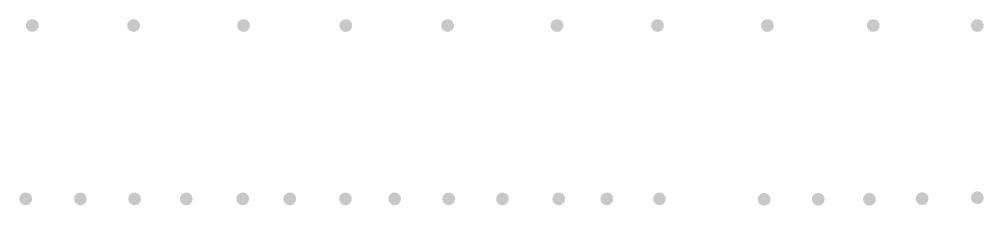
# Model space of a CAD drawing. Header units: inches. Extents: x 325 to 11487, y 381 to 10656.
# Drawn here: x 364.29 to 373.88, y 419.75 to 421.61 of the extents above; entities that cross this region are included whole.
import ezdxf

# ---------------------------------------------------------------- set-up
doc = ezdxf.new("R2010")
doc.units = ezdxf.units.IN
doc.header["$MEASUREMENT"] = 0
doc.layers.add('HATCH', color=7, linetype='Continuous')

msp = doc.modelspace()

# ---------------------------------------------------------------- hatches: boundary and pattern name
at = {"layer": 'HATCH'}
h = msp.add_hatch(dxfattribs=at)
h.set_pattern_fill('AR-CONC', color=256, scale=1e-05)
h.set_pattern_definition([(50, (30.31411916, 0), (7.172601826e-05, -6.275213498e-06), [7.5e-06, -8.25e-05]), (355, (30.31411916, 0), (-1.3875133361e-05, 7.521921337e-05), [6e-06, -6.6e-05]), (100.45144446, (30.31412514, -5.2e-07), (5.7850884673e-05, 6.8943999097e-05), [6.3740192e-06, -7.01142112e-05]), (46.1842, (30.31411916, 2e-05), (0.000106724133067, -1.655192808e-05), [1.125e-05, -0.00012375]), (96.63563549, (30.31412805, 1.862e-05), (9.3466194567e-05, 9.7411860077e-05), [9.5610342e-06, -0.000105171376]), (351.18416399, (30.31411916, 2e-05), (9.3466194505e-05, 9.7411860027e-05), [9e-06, -9.90000001e-05]), (21, (30.31412916, 1.5e-05), (5.9690705212e-05, -4.02618890665e-05), [7.5e-06, -8.25e-05]), (326, (30.31412916, 1.5e-05), (2.4331533192e-05, 7.2515004505e-05), [6e-06, -6.6e-05]), (71.45144474, (30.314134135, 1.1645e-05), (8.4022237673e-05, 3.2253115281e-05), [6.374019e-06, -7.01142112e-05]), (37.5, (30.31411916, 0), (1.2159855317e-06, 3.32893853831e-05), [0, -6.52e-05, 0, -6.7e-05, 0, -6.625e-05]), (7.5, (30.31411916, 0), (2.63069537442e-05, 3.94411711882e-05), [0, -3.82e-05, 0, -6.37e-05, 0, -2.525e-05]), (327.5, (30.31409686, 0), (5.33822436172e-05, -2.2554871734e-06), [0, -2.5e-05, 0, -7.8e-05, 0, -0.0001035]), (317.5, (30.31408686, 0), (5.83186169342e-05, 1.00104982332e-05), [0, -3.25e-05, 0, -5.18e-05, 0, -7.35e-05])])
h.paths.add_polyline_path([(364.48652, 421.54322, 0.3519417), (364.43667, 421.60528), (364.40928, 421.60528, 0.3519417), (364.35943, 421.54322, 1)])
h = msp.add_hatch(dxfattribs=at)
h.set_pattern_fill('AR-CONC', color=256, scale=1e-05)
h.set_pattern_definition([(50, (31.321016304, 0), (7.172601826e-05, -6.275213498e-06), [7.5e-06, -8.25e-05]), (355, (31.3210163, 0), (-1.3875133361e-05, 7.521921337e-05), [6e-06, -6.6e-05]), (100.45144446, (31.32102228, -5.2e-07), (5.7850884673e-05, 6.8943999097e-05), [6.3740192e-06, -7.01142112e-05]), (46.1842, (31.3210163, 2e-05), (0.000106724133067, -1.655192808e-05), [1.125e-05, -0.00012375]), (96.63563549, (31.3210252, 1.862e-05), (9.3466194567e-05, 9.7411860077e-05), [9.5610342e-06, -0.000105171376]), (351.18416399, (31.3210163, 2e-05), (9.3466194505e-05, 9.7411860027e-05), [9e-06, -9.90000001e-05]), (21, (31.321026304, 1.5e-05), (5.9690705212e-05, -4.02618890665e-05), [7.5e-06, -8.25e-05]), (326, (31.3210263, 1.5e-05), (2.4331533192e-05, 7.2515004505e-05), [6e-06, -6.6e-05]), (71.45144474, (31.32103128, 1.1645e-05), (8.4022237673e-05, 3.2253115281e-05), [6.374019e-06, -7.01142112e-05]), (37.5, (31.321016304, 0), (1.2159855317e-06, 3.32893853831e-05), [0, -6.52e-05, 0, -6.7e-05, 0, -6.625e-05]), (7.5, (31.321016304, 0), (2.63069537442e-05, 3.94411711882e-05), [0, -3.82e-05, 0, -6.37e-05, 0, -2.525e-05]), (327.5, (31.320994004, 0), (5.33822436172e-05, -2.2554871734e-06), [0, -2.5e-05, 0, -7.8e-05, 0, -0.0001035]), (317.5, (31.320984004, 0), (5.83186169342e-05, 1.00104982332e-05), [0, -3.25e-05, 0, -5.18e-05, 0, -7.35e-05])])
h.paths.add_polyline_path([(365.49342, 421.54322, 0.3519417), (365.44356, 421.60528), (365.41618, 421.60528, 0.3519417), (365.36632, 421.54322, 1)])
h = msp.add_hatch(dxfattribs=at)
h.set_pattern_fill('AR-CONC', color=256, scale=1e-05)
h.set_pattern_definition([(50, (32.41437268, 0), (7.172601826e-05, -6.275213498e-06), [7.5e-06, -8.25e-05]), (355, (32.41437268, 0), (-1.3875133361e-05, 7.521921337e-05), [6e-06, -6.6e-05]), (100.45144446, (32.414378655, -5.2e-07), (5.7850884673e-05, 6.8943999097e-05), [6.3740192e-06, -7.01142112e-05]), (46.1842, (32.41437268, 2e-05), (0.000106724133067, -1.655192808e-05), [1.125e-05, -0.00012375]), (96.63563549, (32.41438157, 1.862e-05), (9.3466194567e-05, 9.7411860077e-05), [9.5610342e-06, -0.000105171376]), (351.18416399, (32.41437268, 2e-05), (9.3466194505e-05, 9.7411860027e-05), [9e-06, -9.90000001e-05]), (21, (32.41438268, 1.5e-05), (5.9690705212e-05, -4.02618890665e-05), [7.5e-06, -8.25e-05]), (326, (32.41438268, 1.5e-05), (2.4331533192e-05, 7.2515004505e-05), [6e-06, -6.6e-05]), (71.45144474, (32.41438765, 1.1645e-05), (8.4022237673e-05, 3.2253115281e-05), [6.374019e-06, -7.01142112e-05]), (37.5, (32.414372678, 0), (1.2159855317e-06, 3.32893853831e-05), [0, -6.52e-05, 0, -6.7e-05, 0, -6.625e-05]), (7.5, (32.414372678, 0), (2.63069537442e-05, 3.94411711882e-05), [0, -3.82e-05, 0, -6.37e-05, 0, -2.525e-05]), (327.5, (32.414350378, 0), (5.33822436172e-05, -2.2554871734e-06), [0, -2.5e-05, 0, -7.8e-05, 0, -0.0001035]), (317.5, (32.41434038, 0), (5.83186169342e-05, 1.00104982332e-05), [0, -3.25e-05, 0, -5.18e-05, 0, -7.35e-05])])
h.paths.add_polyline_path([(366.58677, 421.54322, 0.3519417), (366.53692, 421.60528), (366.50953, 421.60528, 0.3519417), (366.45968, 421.54322, 1)])
h = msp.add_hatch(dxfattribs=at)
h.set_pattern_fill('AR-CONC', color=256, scale=1e-05)
h.set_pattern_definition([(50, (33.431442616, 0), (7.172601826e-05, -6.275213498e-06), [7.5e-06, -8.25e-05]), (355, (33.431442616, 0), (-1.3875133361e-05, 7.521921337e-05), [6e-06, -6.6e-05]), (100.45144446, (33.43144859, -5.2e-07), (5.7850884673e-05, 6.8943999097e-05), [6.3740192e-06, -7.01142112e-05]), (46.1842, (33.43144262, 2e-05), (0.000106724133067, -1.655192808e-05), [1.125e-05, -0.00012375]), (96.63563549, (33.43145151, 1.862e-05), (9.3466194567e-05, 9.7411860077e-05), [9.5610342e-06, -0.000105171376]), (351.18416399, (33.43144262, 2e-05), (9.3466194505e-05, 9.7411860027e-05), [9e-06, -9.90000001e-05]), (21, (33.431452616, 1.5e-05), (5.9690705212e-05, -4.02618890665e-05), [7.5e-06, -8.25e-05]), (326, (33.431452616, 1.5e-05), (2.4331533192e-05, 7.2515004505e-05), [6e-06, -6.6e-05]), (71.45144474, (33.43145759, 1.1645e-05), (8.4022237673e-05, 3.2253115281e-05), [6.374019e-06, -7.01142112e-05]), (37.5, (33.431442616, 0), (1.2159855317e-06, 3.32893853831e-05), [0, -6.52e-05, 0, -6.7e-05, 0, -6.625e-05]), (7.5, (33.431442616, 0), (2.63069537442e-05, 3.94411711882e-05), [0, -3.82e-05, 0, -6.37e-05, 0, -2.525e-05]), (327.5, (33.431420316, 0), (5.33822436172e-05, -2.2554871734e-06), [0, -2.5e-05, 0, -7.8e-05, 0, -0.0001035]), (317.5, (33.431410316, 0), (5.83186169342e-05, 1.00104982332e-05), [0, -3.25e-05, 0, -5.18e-05, 0, -7.35e-05])])
h.paths.add_polyline_path([(367.60384, 421.54322, 0.3519417), (367.55399, 421.60528), (367.5266, 421.60528, 0.3519417), (367.47675, 421.54322, 1)])
h = msp.add_hatch(dxfattribs=at)
h.set_pattern_fill('AR-CONC', color=256, scale=1e-05)
h.set_pattern_definition([(50, (34.443426156, 0), (7.172601826e-05, -6.275213498e-06), [7.5e-06, -8.25e-05]), (355, (34.443426156, 0), (-1.3875133361e-05, 7.521921337e-05), [6e-06, -6.6e-05]), (100.45144446, (34.44343213, -5.2e-07), (5.7850884673e-05, 6.8943999097e-05), [6.3740192e-06, -7.01142112e-05]), (46.1842, (34.44342616, 2e-05), (0.000106724133067, -1.655192808e-05), [1.125e-05, -0.00012375]), (96.63563549, (34.44343505, 1.862e-05), (9.3466194567e-05, 9.7411860077e-05), [9.5610342e-06, -0.000105171376]), (351.18416399, (34.44342616, 2e-05), (9.3466194505e-05, 9.7411860027e-05), [9e-06, -9.90000001e-05]), (21, (34.443436156, 1.5e-05), (5.9690705212e-05, -4.02618890665e-05), [7.5e-06, -8.25e-05]), (326, (34.443436156, 1.5e-05), (2.4331533192e-05, 7.2515004505e-05), [6e-06, -6.6e-05]), (71.45144474, (34.44344113, 1.1645e-05), (8.4022237673e-05, 3.2253115281e-05), [6.374019e-06, -7.01142112e-05]), (37.5, (34.443426156, 0), (1.2159855317e-06, 3.32893853831e-05), [0, -6.52e-05, 0, -6.7e-05, 0, -6.625e-05]), (7.5, (34.443426156, 0), (2.63069537442e-05, 3.94411711882e-05), [0, -3.82e-05, 0, -6.37e-05, 0, -2.525e-05]), (327.5, (34.443403856, 0), (5.33822436172e-05, -2.2554871734e-06), [0, -2.5e-05, 0, -7.8e-05, 0, -0.0001035]), (317.5, (34.443393856, 0), (5.83186169342e-05, 1.00104982332e-05), [0, -3.25e-05, 0, -5.18e-05, 0, -7.35e-05])])
h.paths.add_polyline_path([(368.61583, 421.54322, 0.3519417), (368.56597, 421.60528), (368.53859, 421.60528, 0.3519417), (368.48873, 421.54322, 1)])
h = msp.add_hatch(dxfattribs=at)
h.set_pattern_fill('AR-CONC', color=256, scale=1e-05)
h.set_pattern_definition([(50, (35.531696133, 0), (7.172601826e-05, -6.275213498e-06), [7.5e-06, -8.25e-05]), (355, (35.53169613, 0), (-1.3875133361e-05, 7.521921337e-05), [6e-06, -6.6e-05]), (100.45144446, (35.53170211, -5.2e-07), (5.7850884673e-05, 6.8943999097e-05), [6.3740192e-06, -7.01142112e-05]), (46.1842, (35.53169613, 2e-05), (0.000106724133067, -1.655192808e-05), [1.125e-05, -0.00012375]), (96.63563549, (35.53170503, 1.862e-05), (9.3466194567e-05, 9.7411860077e-05), [9.5610342e-06, -0.000105171376]), (351.18416399, (35.53169613, 2e-05), (9.3466194505e-05, 9.7411860027e-05), [9e-06, -9.90000001e-05]), (21, (35.531706133, 1.5e-05), (5.9690705212e-05, -4.02618890665e-05), [7.5e-06, -8.25e-05]), (326, (35.53170613, 1.5e-05), (2.4331533192e-05, 7.2515004505e-05), [6e-06, -6.6e-05]), (71.45144474, (35.53171111, 1.1645e-05), (8.4022237673e-05, 3.2253115281e-05), [6.374019e-06, -7.01142112e-05]), (37.5, (35.531696133, 0), (1.2159855317e-06, 3.32893853831e-05), [0, -6.52e-05, 0, -6.7e-05, 0, -6.625e-05]), (7.5, (35.531696133, 0), (2.63069537442e-05, 3.94411711882e-05), [0, -3.82e-05, 0, -6.37e-05, 0, -2.525e-05]), (327.5, (35.531673833, 0), (5.33822436172e-05, -2.2554871734e-06), [0, -2.5e-05, 0, -7.8e-05, 0, -0.0001035]), (317.5, (35.531663833, 0), (5.83186169342e-05, 1.00104982332e-05), [0, -3.25e-05, 0, -5.18e-05, 0, -7.35e-05])])
h.paths.add_polyline_path([(369.7041, 421.54322, 0.3519417), (369.65424, 421.60528), (369.62686, 421.60528, 0.3519417), (369.577, 421.54322, 1)])
h = msp.add_hatch(dxfattribs=at)
h.set_pattern_fill('AR-CONC', color=256, scale=1e-05)
h.set_pattern_definition([(50, (36.530620776, 0), (7.172601826e-05, -6.275213498e-06), [7.5e-06, -8.25e-05]), (355, (36.53062078, 0), (-1.3875133361e-05, 7.521921337e-05), [6e-06, -6.6e-05]), (100.45144446, (36.530626754, -5.2e-07), (5.7850884673e-05, 6.8943999097e-05), [6.3740192e-06, -7.01142112e-05]), (46.1842, (36.53062078, 2e-05), (0.000106724133067, -1.655192808e-05), [1.125e-05, -0.00012375]), (96.63563549, (36.53062967, 1.862e-05), (9.3466194567e-05, 9.7411860077e-05), [9.5610342e-06, -0.000105171376]), (351.18416399, (36.53062078, 2e-05), (9.3466194505e-05, 9.7411860027e-05), [9e-06, -9.90000001e-05]), (21, (36.530630776, 1.5e-05), (5.9690705212e-05, -4.02618890665e-05), [7.5e-06, -8.25e-05]), (326, (36.53063078, 1.5e-05), (2.4331533192e-05, 7.2515004505e-05), [6e-06, -6.6e-05]), (71.45144474, (36.53063575, 1.1645e-05), (8.4022237673e-05, 3.2253115281e-05), [6.374019e-06, -7.01142112e-05]), (37.5, (36.530620776, 0), (1.2159855317e-06, 3.32893853831e-05), [0, -6.52e-05, 0, -6.7e-05, 0, -6.625e-05]), (7.5, (36.530620776, 0), (2.63069537442e-05, 3.94411711882e-05), [0, -3.82e-05, 0, -6.37e-05, 0, -2.525e-05]), (327.5, (36.530598476, 0), (5.33822436172e-05, -2.2554871734e-06), [0, -2.5e-05, 0, -7.8e-05, 0, -0.0001035]), (317.5, (36.530588476, 0), (5.83186169342e-05, 1.00104982332e-05), [0, -3.25e-05, 0, -5.18e-05, 0, -7.35e-05])])
h.paths.add_polyline_path([(370.70302, 421.54322, 0.3519417), (370.65317, 421.60528), (370.62578, 421.60528, 0.3519417), (370.57593, 421.54322, 1)])
h = msp.add_hatch(dxfattribs=at)
h.set_pattern_fill('AR-CONC', color=256, scale=1e-05)
h.set_pattern_definition([(50, (37.62397715, 0), (7.172601826e-05, -6.275213498e-06), [7.5e-06, -8.25e-05]), (355, (37.62397715, 0), (-1.3875133361e-05, 7.521921337e-05), [6e-06, -6.6e-05]), (100.45144446, (37.62398313, -5.2e-07), (5.7850884673e-05, 6.8943999097e-05), [6.3740192e-06, -7.01142112e-05]), (46.1842, (37.62397715, 2e-05), (0.000106724133067, -1.655192808e-05), [1.125e-05, -0.00012375]), (96.63563549, (37.62398604, 1.862e-05), (9.3466194567e-05, 9.7411860077e-05), [9.5610342e-06, -0.000105171376]), (351.18416399, (37.62397715, 2e-05), (9.3466194505e-05, 9.7411860027e-05), [9e-06, -9.90000001e-05]), (21, (37.62398715, 1.5e-05), (5.9690705212e-05, -4.02618890665e-05), [7.5e-06, -8.25e-05]), (326, (37.62398715, 1.5e-05), (2.4331533192e-05, 7.2515004505e-05), [6e-06, -6.6e-05]), (71.45144474, (37.623992125, 1.1645e-05), (8.4022237673e-05, 3.2253115281e-05), [6.374019e-06, -7.01142112e-05]), (37.5, (37.62397715, 0), (1.2159855317e-06, 3.32893853831e-05), [0, -6.52e-05, 0, -6.7e-05, 0, -6.625e-05]), (7.5, (37.62397715, 0), (2.63069537442e-05, 3.94411711882e-05), [0, -3.82e-05, 0, -6.37e-05, 0, -2.525e-05]), (327.5, (37.62395485, 0), (5.33822436172e-05, -2.2554871734e-06), [0, -2.5e-05, 0, -7.8e-05, 0, -0.0001035]), (317.5, (37.62394485, 0), (5.83186169342e-05, 1.00104982332e-05), [0, -3.25e-05, 0, -5.18e-05, 0, -7.35e-05])])
h.paths.add_polyline_path([(371.79638, 421.54322, 0.3519417), (371.74652, 421.60528), (371.71914, 421.60528, 0.3519417), (371.66928, 421.54322, 1)])
h = msp.add_hatch(dxfattribs=at)
h.set_pattern_fill('AR-CONC', color=256, scale=1e-05)
h.set_pattern_definition([(50, (38.676642346, 0), (7.172601826e-05, -6.275213498e-06), [7.5e-06, -8.25e-05]), (355, (38.676642346, 0), (-1.3875133361e-05, 7.521921337e-05), [6e-06, -6.6e-05]), (100.45144446, (38.67664832, -5.2e-07), (5.7850884673e-05, 6.8943999097e-05), [6.3740192e-06, -7.01142112e-05]), (46.1842, (38.67664235, 2e-05), (0.000106724133067, -1.655192808e-05), [1.125e-05, -0.00012375]), (96.63563549, (38.67665124, 1.862e-05), (9.3466194567e-05, 9.7411860077e-05), [9.5610342e-06, -0.000105171376]), (351.18416399, (38.67664235, 2e-05), (9.3466194505e-05, 9.7411860027e-05), [9e-06, -9.90000001e-05]), (21, (38.676652346, 1.5e-05), (5.9690705212e-05, -4.02618890665e-05), [7.5e-06, -8.25e-05]), (326, (38.676652346, 1.5e-05), (2.4331533192e-05, 7.2515004505e-05), [6e-06, -6.6e-05]), (71.45144474, (38.67665732, 1.1645e-05), (8.4022237673e-05, 3.2253115281e-05), [6.374019e-06, -7.01142112e-05]), (37.5, (38.676642346, 0), (1.2159855317e-06, 3.32893853831e-05), [0, -6.52e-05, 0, -6.7e-05, 0, -6.625e-05]), (7.5, (38.676642346, 0), (2.63069537442e-05, 3.94411711882e-05), [0, -3.82e-05, 0, -6.37e-05, 0, -2.525e-05]), (327.5, (38.676620046, 0), (5.33822436172e-05, -2.2554871734e-06), [0, -2.5e-05, 0, -7.8e-05, 0, -0.0001035]), (317.5, (38.676610046, 0), (5.83186169342e-05, 1.00104982332e-05), [0, -3.25e-05, 0, -5.18e-05, 0, -7.35e-05])])
h.paths.add_polyline_path([(372.84904, 421.54322, 0.3519417), (372.79919, 421.60528), (372.7718, 421.60528, 0.3519417), (372.72195, 421.54322, 1)])
h = msp.add_hatch(dxfattribs=at)
h.set_pattern_fill('AR-CONC', color=256, scale=1e-05)
h.set_pattern_definition([(50, (39.71134322, 0), (7.172601826e-05, -6.275213498e-06), [7.5e-06, -8.25e-05]), (355, (39.71134322, 0), (-1.3875133361e-05, 7.521921337e-05), [6e-06, -6.6e-05]), (100.45144446, (39.7113492, -5.2e-07), (5.7850884673e-05, 6.8943999097e-05), [6.3740192e-06, -7.01142112e-05]), (46.1842, (39.71134322, 2e-05), (0.000106724133067, -1.655192808e-05), [1.125e-05, -0.00012375]), (96.63563549, (39.71135212, 1.862e-05), (9.3466194567e-05, 9.7411860077e-05), [9.5610342e-06, -0.000105171376]), (351.18416399, (39.71134322, 2e-05), (9.3466194505e-05, 9.7411860027e-05), [9e-06, -9.90000001e-05]), (21, (39.71135322, 1.5e-05), (5.9690705212e-05, -4.02618890665e-05), [7.5e-06, -8.25e-05]), (326, (39.71135322, 1.5e-05), (2.4331533192e-05, 7.2515004505e-05), [6e-06, -6.6e-05]), (71.45144474, (39.7113582, 1.1645e-05), (8.4022237673e-05, 3.2253115281e-05), [6.374019e-06, -7.01142112e-05]), (37.5, (39.711343223, 0), (1.2159855317e-06, 3.32893853831e-05), [0, -6.52e-05, 0, -6.7e-05, 0, -6.625e-05]), (7.5, (39.711343223, 0), (2.63069537442e-05, 3.94411711882e-05), [0, -3.82e-05, 0, -6.37e-05, 0, -2.525e-05]), (327.5, (39.711320923, 0), (5.33822436172e-05, -2.2554871734e-06), [0, -2.5e-05, 0, -7.8e-05, 0, -0.0001035]), (317.5, (39.711310923, 0), (5.83186169342e-05, 1.00104982332e-05), [0, -3.25e-05, 0, -5.18e-05, 0, -7.35e-05])])
h.paths.add_polyline_path([(373.88374, 421.54322, 0.3519417), (373.83389, 421.60528), (373.8065, 421.60528, 0.3519417), (373.75665, 421.54322, 1)])
h = msp.add_hatch(dxfattribs=at)
h.set_pattern_fill('AR-CONC', color=256, scale=1e-05)
h.set_pattern_definition([(50, (30.24796742, -1.72372487), (7.172601826e-05, -6.275213498e-06), [7.5e-06, -8.25e-05]), (355, (30.24796742, -1.72372487), (-1.3875133361e-05, 7.521921337e-05), [6e-06, -6.6e-05]), (100.45144446, (30.247973396, -1.72372539), (5.7850884673e-05, 6.8943999097e-05), [6.3740192e-06, -7.01142112e-05]), (46.1842, (30.24796742, -1.72370487), (0.000106724133067, -1.655192808e-05), [1.125e-05, -0.00012375]), (96.63563549, (30.24797631, -1.72370625), (9.3466194567e-05, 9.7411860077e-05), [9.5610342e-06, -0.000105171376]), (351.18416399, (30.24796742, -1.72370487), (9.3466194505e-05, 9.7411860027e-05), [9e-06, -9.90000001e-05]), (21, (30.24797742, -1.72370987), (5.9690705212e-05, -4.02618890665e-05), [7.5e-06, -8.25e-05]), (326, (30.24797742, -1.72370987), (2.4331533192e-05, 7.2515004505e-05), [6e-06, -6.6e-05]), (71.45144474, (30.24798239, -1.72371322), (8.4022237673e-05, 3.2253115281e-05), [6.374019e-06, -7.01142112e-05]), (37.5, (30.247967419, -1.723724868), (1.2159855317e-06, 3.32893853831e-05), [0, -6.52e-05, 0, -6.7e-05, 0, -6.625e-05]), (7.5, (30.24796742, -1.723724868), (2.63069537442e-05, 3.94411711882e-05), [0, -3.82e-05, 0, -6.37e-05, 0, -2.525e-05]), (327.5, (30.247945119, -1.723724868), (5.33822436172e-05, -2.2554871734e-06), [0, -2.5e-05, 0, -7.8e-05, 0, -0.0001035]), (317.5, (30.24793512, -1.72372487), (5.83186169342e-05, 1.00104982332e-05), [0, -3.25e-05, 0, -5.18e-05, 0, -7.35e-05])])
h.paths.add_polyline_path([(364.42037, 419.8195, 0.3519417), (364.37051, 419.88155), (364.34313, 419.88155, 0.3519417), (364.29327, 419.8195, 1)])
h = msp.add_hatch(dxfattribs=at)
h.set_pattern_fill('AR-CONC', color=256, scale=1e-05)
h.set_pattern_definition([(50, (30.792097645, -1.72372487), (7.172601826e-05, -6.275213498e-06), [7.5e-06, -8.25e-05]), (355, (30.792097645, -1.72372487), (-1.3875133361e-05, 7.521921337e-05), [6e-06, -6.6e-05]), (100.45144446, (30.79210362, -1.72372539), (5.7850884673e-05, 6.8943999097e-05), [6.3740192e-06, -7.01142112e-05]), (46.1842, (30.792097645, -1.72370487), (0.000106724133067, -1.655192808e-05), [1.125e-05, -0.00012375]), (96.63563549, (30.79210654, -1.72370625), (9.3466194567e-05, 9.7411860077e-05), [9.5610342e-06, -0.000105171376]), (351.18416399, (30.79209764, -1.72370487), (9.3466194505e-05, 9.7411860027e-05), [9e-06, -9.90000001e-05]), (21, (30.792107645, -1.72370987), (5.9690705212e-05, -4.02618890665e-05), [7.5e-06, -8.25e-05]), (326, (30.792107645, -1.72370987), (2.4331533192e-05, 7.2515004505e-05), [6e-06, -6.6e-05]), (71.45144474, (30.79211262, -1.72371322), (8.4022237673e-05, 3.2253115281e-05), [6.374019e-06, -7.01142112e-05]), (37.5, (30.792097645, -1.723724868), (1.2159855317e-06, 3.32893853831e-05), [0, -6.52e-05, 0, -6.7e-05, 0, -6.625e-05]), (7.5, (30.792097645, -1.723724868), (2.63069537442e-05, 3.94411711882e-05), [0, -3.82e-05, 0, -6.37e-05, 0, -2.525e-05]), (327.5, (30.792075345, -1.723724868), (5.33822436172e-05, -2.2554871734e-06), [0, -2.5e-05, 0, -7.8e-05, 0, -0.0001035]), (317.5, (30.792065345, -1.72372487), (5.83186169342e-05, 1.00104982332e-05), [0, -3.25e-05, 0, -5.18e-05, 0, -7.35e-05])])
h.paths.add_polyline_path([(364.9645, 419.8195, 0.3519417), (364.91464, 419.88155), (364.88726, 419.88155, 0.3519417), (364.8374, 419.8195, 1)])
h = msp.add_hatch(dxfattribs=at)
h.set_pattern_fill('AR-CONC', color=256, scale=1e-05)
h.set_pattern_definition([(50, (31.331151, -1.72372487), (7.172601826e-05, -6.275213498e-06), [7.5e-06, -8.25e-05]), (355, (31.331151, -1.72372487), (-1.3875133361e-05, 7.521921337e-05), [6e-06, -6.6e-05]), (100.45144446, (31.331156975, -1.72372539), (5.7850884673e-05, 6.8943999097e-05), [6.3740192e-06, -7.01142112e-05]), (46.1842, (31.331151, -1.72370487), (0.000106724133067, -1.655192808e-05), [1.125e-05, -0.00012375]), (96.63563549, (31.33115989, -1.72370625), (9.3466194567e-05, 9.7411860077e-05), [9.5610342e-06, -0.000105171376]), (351.18416399, (31.331151, -1.72370487), (9.3466194505e-05, 9.7411860027e-05), [9e-06, -9.90000001e-05]), (21, (31.331161, -1.72370987), (5.9690705212e-05, -4.02618890665e-05), [7.5e-06, -8.25e-05]), (326, (31.331161, -1.72370987), (2.4331533192e-05, 7.2515004505e-05), [6e-06, -6.6e-05]), (71.45144474, (31.33116597, -1.72371322), (8.4022237673e-05, 3.2253115281e-05), [6.374019e-06, -7.01142112e-05]), (37.5, (31.331150998, -1.723724868), (1.2159855317e-06, 3.32893853831e-05), [0, -6.52e-05, 0, -6.7e-05, 0, -6.625e-05]), (7.5, (31.331150998, -1.723724868), (2.63069537442e-05, 3.94411711882e-05), [0, -3.82e-05, 0, -6.37e-05, 0, -2.525e-05]), (327.5, (31.331128698, -1.723724868), (5.33822436172e-05, -2.2554871734e-06), [0, -2.5e-05, 0, -7.8e-05, 0, -0.0001035]), (317.5, (31.3311187, -1.72372487), (5.83186169342e-05, 1.00104982332e-05), [0, -3.25e-05, 0, -5.18e-05, 0, -7.35e-05])])
h.paths.add_polyline_path([(365.50355, 419.8195, 0.3519417), (365.4537, 419.88155), (365.42631, 419.88155, 0.3519417), (365.37646, 419.8195, 1)])
h = msp.add_hatch(dxfattribs=at)
h.set_pattern_fill('AR-CONC', color=256, scale=1e-05)
h.set_pattern_definition([(50, (31.844772364, -1.72372487), (7.172601826e-05, -6.275213498e-06), [7.5e-06, -8.25e-05]), (355, (31.844772364, -1.72372487), (-1.3875133361e-05, 7.521921337e-05), [6e-06, -6.6e-05]), (100.45144446, (31.84477834, -1.72372539), (5.7850884673e-05, 6.8943999097e-05), [6.3740192e-06, -7.01142112e-05]), (46.1842, (31.844772364, -1.72370487), (0.000106724133067, -1.655192808e-05), [1.125e-05, -0.00012375]), (96.63563549, (31.84478126, -1.72370625), (9.3466194567e-05, 9.7411860077e-05), [9.5610342e-06, -0.000105171376]), (351.18416399, (31.84477236, -1.72370487), (9.3466194505e-05, 9.7411860027e-05), [9e-06, -9.90000001e-05]), (21, (31.844782364, -1.72370987), (5.9690705212e-05, -4.02618890665e-05), [7.5e-06, -8.25e-05]), (326, (31.844782364, -1.72370987), (2.4331533192e-05, 7.2515004505e-05), [6e-06, -6.6e-05]), (71.45144474, (31.84478734, -1.72371322), (8.4022237673e-05, 3.2253115281e-05), [6.374019e-06, -7.01142112e-05]), (37.5, (31.844772364, -1.723724868), (1.2159855317e-06, 3.32893853831e-05), [0, -6.52e-05, 0, -6.7e-05, 0, -6.625e-05]), (7.5, (31.844772364, -1.723724868), (2.63069537442e-05, 3.94411711882e-05), [0, -3.82e-05, 0, -6.37e-05, 0, -2.525e-05]), (327.5, (31.844750064, -1.723724868), (5.33822436172e-05, -2.2554871734e-06), [0, -2.5e-05, 0, -7.8e-05, 0, -0.0001035]), (317.5, (31.844740064, -1.72372487), (5.83186169342e-05, 1.00104982332e-05), [0, -3.25e-05, 0, -5.18e-05, 0, -7.35e-05])])
h.paths.add_polyline_path([(366.01717, 419.8195, 0.3519417), (365.96732, 419.88155), (365.93993, 419.88155, 0.3519417), (365.89008, 419.8195, 1)])
h = msp.add_hatch(dxfattribs=at)
h.set_pattern_fill('AR-CONC', color=256, scale=1e-05)
h.set_pattern_definition([(50, (32.406152526, -1.72372487), (7.172601826e-05, -6.275213498e-06), [7.5e-06, -8.25e-05]), (355, (32.406152526, -1.72372487), (-1.3875133361e-05, 7.521921337e-05), [6e-06, -6.6e-05]), (100.45144446, (32.406158503, -1.72372539), (5.7850884673e-05, 6.8943999097e-05), [6.3740192e-06, -7.01142112e-05]), (46.1842, (32.40615253, -1.72370487), (0.000106724133067, -1.655192808e-05), [1.125e-05, -0.00012375]), (96.63563549, (32.40616142, -1.72370625), (9.3466194567e-05, 9.7411860077e-05), [9.5610342e-06, -0.000105171376]), (351.18416399, (32.40615253, -1.72370487), (9.3466194505e-05, 9.7411860027e-05), [9e-06, -9.90000001e-05]), (21, (32.406162526, -1.72370987), (5.9690705212e-05, -4.02618890665e-05), [7.5e-06, -8.25e-05]), (326, (32.406162526, -1.72370987), (2.4331533192e-05, 7.2515004505e-05), [6e-06, -6.6e-05]), (71.45144474, (32.4061675, -1.72371322), (8.4022237673e-05, 3.2253115281e-05), [6.374019e-06, -7.01142112e-05]), (37.5, (32.406152526, -1.723724868), (1.2159855317e-06, 3.32893853831e-05), [0, -6.52e-05, 0, -6.7e-05, 0, -6.625e-05]), (7.5, (32.406152526, -1.723724868), (2.63069537442e-05, 3.94411711882e-05), [0, -3.82e-05, 0, -6.37e-05, 0, -2.525e-05]), (327.5, (32.406130226, -1.723724868), (5.33822436172e-05, -2.2554871734e-06), [0, -2.5e-05, 0, -7.8e-05, 0, -0.0001035]), (317.5, (32.406120226, -1.72372487), (5.83186169342e-05, 1.00104982332e-05), [0, -3.25e-05, 0, -5.18e-05, 0, -7.35e-05])])
h.paths.add_polyline_path([(366.57855, 419.8195, 0.3519417), (366.5287, 419.88155), (366.50131, 419.88155, 0.3519417), (366.45146, 419.8195, 1)])
h = msp.add_hatch(dxfattribs=at)
h.set_pattern_fill('AR-CONC', color=256, scale=1e-05)
h.set_pattern_definition([(50, (32.87400584, -1.72372487), (7.172601826e-05, -6.275213498e-06), [7.5e-06, -8.25e-05]), (355, (32.87400584, -1.72372487), (-1.3875133361e-05, 7.521921337e-05), [6e-06, -6.6e-05]), (100.45144446, (32.87401182, -1.72372539), (5.7850884673e-05, 6.8943999097e-05), [6.3740192e-06, -7.01142112e-05]), (46.1842, (32.87400584, -1.72370487), (0.000106724133067, -1.655192808e-05), [1.125e-05, -0.00012375]), (96.63563549, (32.87401473, -1.72370625), (9.3466194567e-05, 9.7411860077e-05), [9.5610342e-06, -0.000105171376]), (351.18416399, (32.87400584, -1.72370487), (9.3466194505e-05, 9.7411860027e-05), [9e-06, -9.90000001e-05]), (21, (32.87401584, -1.72370987), (5.9690705212e-05, -4.02618890665e-05), [7.5e-06, -8.25e-05]), (326, (32.87401584, -1.72370987), (2.4331533192e-05, 7.2515004505e-05), [6e-06, -6.6e-05]), (71.45144474, (32.874020815, -1.72371322), (8.4022237673e-05, 3.2253115281e-05), [6.374019e-06, -7.01142112e-05]), (37.5, (32.87400584, -1.723724868), (1.2159855317e-06, 3.32893853831e-05), [0, -6.52e-05, 0, -6.7e-05, 0, -6.625e-05]), (7.5, (32.87400584, -1.723724868), (2.63069537442e-05, 3.94411711882e-05), [0, -3.82e-05, 0, -6.37e-05, 0, -2.525e-05]), (327.5, (32.87398354, -1.723724868), (5.33822436172e-05, -2.2554871734e-06), [0, -2.5e-05, 0, -7.8e-05, 0, -0.0001035]), (317.5, (32.87397354, -1.72372487), (5.83186169342e-05, 1.00104982332e-05), [0, -3.25e-05, 0, -5.18e-05, 0, -7.35e-05])])
h.paths.add_polyline_path([(367.04641, 419.8195, 0.3519417), (366.99655, 419.88155), (366.96917, 419.88155, 0.3519417), (366.91931, 419.8195, 1)])
h = msp.add_hatch(dxfattribs=at)
h.set_pattern_fill('AR-CONC', color=256, scale=1e-05)
h.set_pattern_definition([(50, (33.42830886, -1.72372487), (7.172601826e-05, -6.275213498e-06), [7.5e-06, -8.25e-05]), (355, (33.42830886, -1.72372487), (-1.3875133361e-05, 7.521921337e-05), [6e-06, -6.6e-05]), (100.45144446, (33.42831484, -1.72372539), (5.7850884673e-05, 6.8943999097e-05), [6.3740192e-06, -7.01142112e-05]), (46.1842, (33.42830886, -1.72370487), (0.000106724133067, -1.655192808e-05), [1.125e-05, -0.00012375]), (96.63563549, (33.42831776, -1.72370625), (9.3466194567e-05, 9.7411860077e-05), [9.5610342e-06, -0.000105171376]), (351.18416399, (33.42830886, -1.72370487), (9.3466194505e-05, 9.7411860027e-05), [9e-06, -9.90000001e-05]), (21, (33.42831886, -1.72370987), (5.9690705212e-05, -4.02618890665e-05), [7.5e-06, -8.25e-05]), (326, (33.42831886, -1.72370987), (2.4331533192e-05, 7.2515004505e-05), [6e-06, -6.6e-05]), (71.45144474, (33.428323836, -1.72371322), (8.4022237673e-05, 3.2253115281e-05), [6.374019e-06, -7.01142112e-05]), (37.5, (33.428308862, -1.723724868), (1.2159855317e-06, 3.32893853831e-05), [0, -6.52e-05, 0, -6.7e-05, 0, -6.625e-05]), (7.5, (33.42830886, -1.723724868), (2.63069537442e-05, 3.94411711882e-05), [0, -3.82e-05, 0, -6.37e-05, 0, -2.525e-05]), (327.5, (33.428286562, -1.723724868), (5.33822436172e-05, -2.2554871734e-06), [0, -2.5e-05, 0, -7.8e-05, 0, -0.0001035]), (317.5, (33.42827656, -1.72372487), (5.83186169342e-05, 1.00104982332e-05), [0, -3.25e-05, 0, -5.18e-05, 0, -7.35e-05])])
h.paths.add_polyline_path([(367.60071, 419.8195, 0.3519417), (367.55086, 419.88155), (367.52347, 419.88155, 0.3519417), (367.47362, 419.8195, 1)])
h = msp.add_hatch(dxfattribs=at)
h.set_pattern_fill('AR-CONC', color=256, scale=1e-05)
h.set_pattern_definition([(50, (33.916507766, -1.72372487), (7.172601826e-05, -6.275213498e-06), [7.5e-06, -8.25e-05]), (355, (33.916507766, -1.72372487), (-1.3875133361e-05, 7.521921337e-05), [6e-06, -6.6e-05]), (100.45144446, (33.91651374, -1.72372539), (5.7850884673e-05, 6.8943999097e-05), [6.3740192e-06, -7.01142112e-05]), (46.1842, (33.91650777, -1.72370487), (0.000106724133067, -1.655192808e-05), [1.125e-05, -0.00012375]), (96.63563549, (33.91651666, -1.72370625), (9.3466194567e-05, 9.7411860077e-05), [9.5610342e-06, -0.000105171376]), (351.18416399, (33.91650777, -1.72370487), (9.3466194505e-05, 9.7411860027e-05), [9e-06, -9.90000001e-05]), (21, (33.916517766, -1.72370987), (5.9690705212e-05, -4.02618890665e-05), [7.5e-06, -8.25e-05]), (326, (33.916517766, -1.72370987), (2.4331533192e-05, 7.2515004505e-05), [6e-06, -6.6e-05]), (71.45144474, (33.91652274, -1.72371322), (8.4022237673e-05, 3.2253115281e-05), [6.374019e-06, -7.01142112e-05]), (37.5, (33.916507766, -1.723724868), (1.2159855317e-06, 3.32893853831e-05), [0, -6.52e-05, 0, -6.7e-05, 0, -6.625e-05]), (7.5, (33.916507766, -1.723724868), (2.63069537442e-05, 3.94411711882e-05), [0, -3.82e-05, 0, -6.37e-05, 0, -2.525e-05]), (327.5, (33.916485466, -1.723724868), (5.33822436172e-05, -2.2554871734e-06), [0, -2.5e-05, 0, -7.8e-05, 0, -0.0001035]), (317.5, (33.916475466, -1.72372487), (5.83186169342e-05, 1.00104982332e-05), [0, -3.25e-05, 0, -5.18e-05, 0, -7.35e-05])])
h.paths.add_polyline_path([(368.08891, 419.8195, 0.3519417), (368.03905, 419.88155), (368.01167, 419.88155, 0.3519417), (367.96182, 419.8195, 1)])
h = msp.add_hatch(dxfattribs=at)
h.set_pattern_fill('AR-CONC', color=256, scale=1e-05)
h.set_pattern_definition([(50, (34.455551594, -1.72372487), (7.172601826e-05, -6.275213498e-06), [7.5e-06, -8.25e-05]), (355, (34.455551594, -1.72372487), (-1.3875133361e-05, 7.521921337e-05), [6e-06, -6.6e-05]), (100.45144446, (34.45555757, -1.72372539), (5.7850884673e-05, 6.8943999097e-05), [6.3740192e-06, -7.01142112e-05]), (46.1842, (34.45555159, -1.72370487), (0.000106724133067, -1.655192808e-05), [1.125e-05, -0.00012375]), (96.63563549, (34.45556049, -1.72370625), (9.3466194567e-05, 9.7411860077e-05), [9.5610342e-06, -0.000105171376]), (351.18416399, (34.45555159, -1.72370487), (9.3466194505e-05, 9.7411860027e-05), [9e-06, -9.90000001e-05]), (21, (34.455561594, -1.72370987), (5.9690705212e-05, -4.02618890665e-05), [7.5e-06, -8.25e-05]), (326, (34.455561594, -1.72370987), (2.4331533192e-05, 7.2515004505e-05), [6e-06, -6.6e-05]), (71.45144474, (34.45556657, -1.72371322), (8.4022237673e-05, 3.2253115281e-05), [6.374019e-06, -7.01142112e-05]), (37.5, (34.455551594, -1.723724868), (1.2159855317e-06, 3.32893853831e-05), [0, -6.52e-05, 0, -6.7e-05, 0, -6.625e-05]), (7.5, (34.455551594, -1.723724868), (2.63069537442e-05, 3.94411711882e-05), [0, -3.82e-05, 0, -6.37e-05, 0, -2.525e-05]), (327.5, (34.455529294, -1.723724868), (5.33822436172e-05, -2.2554871734e-06), [0, -2.5e-05, 0, -7.8e-05, 0, -0.0001035]), (317.5, (34.455519294, -1.72372487), (5.83186169342e-05, 1.00104982332e-05), [0, -3.25e-05, 0, -5.18e-05, 0, -7.35e-05])])
h.paths.add_polyline_path([(368.62795, 419.8195, 0.3519417), (368.5781, 419.88155), (368.55071, 419.88155, 0.3519417), (368.50086, 419.8195, 1)])
h = msp.add_hatch(dxfattribs=at)
h.set_pattern_fill('AR-CONC', color=256, scale=1e-05)
h.set_pattern_definition([(50, (34.98951855, -1.72372487), (7.172601826e-05, -6.275213498e-06), [7.5e-06, -8.25e-05]), (355, (34.98951855, -1.72372487), (-1.3875133361e-05, 7.521921337e-05), [6e-06, -6.6e-05]), (100.45144446, (34.98952453, -1.72372539), (5.7850884673e-05, 6.8943999097e-05), [6.3740192e-06, -7.01142112e-05]), (46.1842, (34.98951855, -1.72370487), (0.000106724133067, -1.655192808e-05), [1.125e-05, -0.00012375]), (96.63563549, (34.98952744, -1.72370625), (9.3466194567e-05, 9.7411860077e-05), [9.5610342e-06, -0.000105171376]), (351.18416399, (34.98951855, -1.72370487), (9.3466194505e-05, 9.7411860027e-05), [9e-06, -9.90000001e-05]), (21, (34.98952855, -1.72370987), (5.9690705212e-05, -4.02618890665e-05), [7.5e-06, -8.25e-05]), (326, (34.98952855, -1.72370987), (2.4331533192e-05, 7.2515004505e-05), [6e-06, -6.6e-05]), (71.45144474, (34.989533525, -1.72371322), (8.4022237673e-05, 3.2253115281e-05), [6.374019e-06, -7.01142112e-05]), (37.5, (34.98951855, -1.723724868), (1.2159855317e-06, 3.32893853831e-05), [0, -6.52e-05, 0, -6.7e-05, 0, -6.625e-05]), (7.5, (34.98951855, -1.723724868), (2.63069537442e-05, 3.94411711882e-05), [0, -3.82e-05, 0, -6.37e-05, 0, -2.525e-05]), (327.5, (34.98949625, -1.723724868), (5.33822436172e-05, -2.2554871734e-06), [0, -2.5e-05, 0, -7.8e-05, 0, -0.0001035]), (317.5, (34.98948625, -1.72372487), (5.83186169342e-05, 1.00104982332e-05), [0, -3.25e-05, 0, -5.18e-05, 0, -7.35e-05])])
h.paths.add_polyline_path([(369.16192, 419.8195, 0.3519417), (369.11207, 419.88155), (369.08468, 419.88155, 0.3519417), (369.03483, 419.8195, 1)])
h = msp.add_hatch(dxfattribs=at)
h.set_pattern_fill('AR-CONC', color=256, scale=1e-05)
h.set_pattern_definition([(50, (35.54890797, -1.72372487), (7.172601826e-05, -6.275213498e-06), [7.5e-06, -8.25e-05]), (355, (35.54890797, -1.72372487), (-1.3875133361e-05, 7.521921337e-05), [6e-06, -6.6e-05]), (100.45144446, (35.548913946, -1.72372539), (5.7850884673e-05, 6.8943999097e-05), [6.3740192e-06, -7.01142112e-05]), (46.1842, (35.54890797, -1.72370487), (0.000106724133067, -1.655192808e-05), [1.125e-05, -0.00012375]), (96.63563549, (35.54891686, -1.72370625), (9.3466194567e-05, 9.7411860077e-05), [9.5610342e-06, -0.000105171376]), (351.18416399, (35.54890797, -1.72370487), (9.3466194505e-05, 9.7411860027e-05), [9e-06, -9.90000001e-05]), (21, (35.54891797, -1.72370987), (5.9690705212e-05, -4.02618890665e-05), [7.5e-06, -8.25e-05]), (326, (35.54891797, -1.72370987), (2.4331533192e-05, 7.2515004505e-05), [6e-06, -6.6e-05]), (71.45144474, (35.54892294, -1.72371322), (8.4022237673e-05, 3.2253115281e-05), [6.374019e-06, -7.01142112e-05]), (37.5, (35.548907969, -1.723724868), (1.2159855317e-06, 3.32893853831e-05), [0, -6.52e-05, 0, -6.7e-05, 0, -6.625e-05]), (7.5, (35.54890797, -1.723724868), (2.63069537442e-05, 3.94411711882e-05), [0, -3.82e-05, 0, -6.37e-05, 0, -2.525e-05]), (327.5, (35.548885669, -1.723724868), (5.33822436172e-05, -2.2554871734e-06), [0, -2.5e-05, 0, -7.8e-05, 0, -0.0001035]), (317.5, (35.54887567, -1.72372487), (5.83186169342e-05, 1.00104982332e-05), [0, -3.25e-05, 0, -5.18e-05, 0, -7.35e-05])])
h.paths.add_polyline_path([(369.72131, 419.8195, 0.3519417), (369.67146, 419.88155), (369.64407, 419.88155, 0.3519417), (369.59422, 419.8195, 1)])
h = msp.add_hatch(dxfattribs=at)
h.set_pattern_fill('AR-CONC', color=256, scale=1e-05)
h.set_pattern_definition([(50, (36.02692455, -1.72372487), (7.172601826e-05, -6.275213498e-06), [7.5e-06, -8.25e-05]), (355, (36.02692455, -1.72372487), (-1.3875133361e-05, 7.521921337e-05), [6e-06, -6.6e-05]), (100.45144446, (36.02693053, -1.72372539), (5.7850884673e-05, 6.8943999097e-05), [6.3740192e-06, -7.01142112e-05]), (46.1842, (36.02692455, -1.72370487), (0.000106724133067, -1.655192808e-05), [1.125e-05, -0.00012375]), (96.63563549, (36.02693345, -1.72370625), (9.3466194567e-05, 9.7411860077e-05), [9.5610342e-06, -0.000105171376]), (351.18416399, (36.02692455, -1.72370487), (9.3466194505e-05, 9.7411860027e-05), [9e-06, -9.90000001e-05]), (21, (36.02693455, -1.72370987), (5.9690705212e-05, -4.02618890665e-05), [7.5e-06, -8.25e-05]), (326, (36.02693455, -1.72370987), (2.4331533192e-05, 7.2515004505e-05), [6e-06, -6.6e-05]), (71.45144474, (36.02693953, -1.72371322), (8.4022237673e-05, 3.2253115281e-05), [6.374019e-06, -7.01142112e-05]), (37.5, (36.026924553, -1.723724868), (1.2159855317e-06, 3.32893853831e-05), [0, -6.52e-05, 0, -6.7e-05, 0, -6.625e-05]), (7.5, (36.026924553, -1.723724868), (2.63069537442e-05, 3.94411711882e-05), [0, -3.82e-05, 0, -6.37e-05, 0, -2.525e-05]), (327.5, (36.026902253, -1.723724868), (5.33822436172e-05, -2.2554871734e-06), [0, -2.5e-05, 0, -7.8e-05, 0, -0.0001035]), (317.5, (36.026892253, -1.72372487), (5.83186169342e-05, 1.00104982332e-05), [0, -3.25e-05, 0, -5.18e-05, 0, -7.35e-05])])
h.paths.add_polyline_path([(370.19933, 419.8195, 0.3519417), (370.14947, 419.88155), (370.12209, 419.88155, 0.3519417), (370.07223, 419.8195, 1)])
h = msp.add_hatch(dxfattribs=at)
h.set_pattern_fill('AR-CONC', color=256, scale=1e-05)
h.set_pattern_definition([(50, (36.550718714, -1.72372487), (7.172601826e-05, -6.275213498e-06), [7.5e-06, -8.25e-05]), (355, (36.550718714, -1.72372487), (-1.3875133361e-05, 7.521921337e-05), [6e-06, -6.6e-05]), (100.45144446, (36.55072469, -1.72372539), (5.7850884673e-05, 6.8943999097e-05), [6.3740192e-06, -7.01142112e-05]), (46.1842, (36.55071871, -1.72370487), (0.000106724133067, -1.655192808e-05), [1.125e-05, -0.00012375]), (96.63563549, (36.55072761, -1.72370625), (9.3466194567e-05, 9.7411860077e-05), [9.5610342e-06, -0.000105171376]), (351.18416399, (36.55071871, -1.72370487), (9.3466194505e-05, 9.7411860027e-05), [9e-06, -9.90000001e-05]), (21, (36.550728714, -1.72370987), (5.9690705212e-05, -4.02618890665e-05), [7.5e-06, -8.25e-05]), (326, (36.550728714, -1.72370987), (2.4331533192e-05, 7.2515004505e-05), [6e-06, -6.6e-05]), (71.45144474, (36.55073369, -1.72371322), (8.4022237673e-05, 3.2253115281e-05), [6.374019e-06, -7.01142112e-05]), (37.5, (36.550718714, -1.723724868), (1.2159855317e-06, 3.32893853831e-05), [0, -6.52e-05, 0, -6.7e-05, 0, -6.625e-05]), (7.5, (36.550718714, -1.723724868), (2.63069537442e-05, 3.94411711882e-05), [0, -3.82e-05, 0, -6.37e-05, 0, -2.525e-05]), (327.5, (36.550696414, -1.723724868), (5.33822436172e-05, -2.2554871734e-06), [0, -2.5e-05, 0, -7.8e-05, 0, -0.0001035]), (317.5, (36.550686414, -1.72372487), (5.83186169342e-05, 1.00104982332e-05), [0, -3.25e-05, 0, -5.18e-05, 0, -7.35e-05])])
h.paths.add_polyline_path([(370.72312, 419.8195, 0.3519417), (370.67327, 419.88155), (370.64588, 419.88155, 0.3519417), (370.59603, 419.8195, 1)])
h = msp.add_hatch(dxfattribs=at)
h.set_pattern_fill('AR-CONC', color=256, scale=1e-05)
h.set_pattern_definition([(50, (37.590744116, -1.7282033), (7.172601826e-05, -6.275213498e-06), [7.5e-06, -8.25e-05]), (355, (37.590744116, -1.7282033), (-1.3875133361e-05, 7.521921337e-05), [6e-06, -6.6e-05]), (100.45144446, (37.59075009, -1.72820382), (5.7850884673e-05, 6.8943999097e-05), [6.3740192e-06, -7.01142112e-05]), (46.1842, (37.59074412, -1.7281833), (0.000106724133067, -1.655192808e-05), [1.125e-05, -0.00012375]), (96.63563549, (37.59075301, -1.72818468), (9.3466194567e-05, 9.7411860077e-05), [9.5610342e-06, -0.000105171376]), (351.18416399, (37.59074412, -1.7281833), (9.3466194505e-05, 9.7411860027e-05), [9e-06, -9.90000001e-05]), (21, (37.590754116, -1.7281883), (5.9690705212e-05, -4.02618890665e-05), [7.5e-06, -8.25e-05]), (326, (37.590754116, -1.7281883), (2.4331533192e-05, 7.2515004505e-05), [6e-06, -6.6e-05]), (71.45144474, (37.59075909, -1.728191655), (8.4022237673e-05, 3.2253115281e-05), [6.374019e-06, -7.01142112e-05]), (37.5, (37.590744116, -1.7282033), (1.2159855317e-06, 3.32893853831e-05), [0, -6.52e-05, 0, -6.7e-05, 0, -6.625e-05]), (7.5, (37.590744116, -1.7282033), (2.63069537442e-05, 3.94411711882e-05), [0, -3.82e-05, 0, -6.37e-05, 0, -2.525e-05]), (327.5, (37.590721816, -1.7282033), (5.33822436172e-05, -2.2554871734e-06), [0, -2.5e-05, 0, -7.8e-05, 0, -0.0001035]), (317.5, (37.590711816, -1.7282033), (5.83186169342e-05, 1.00104982332e-05), [0, -3.25e-05, 0, -5.18e-05, 0, -7.35e-05])])
h.paths.add_polyline_path([(371.76315, 419.81502, 0.3519417), (371.71329, 419.87707), (371.68591, 419.87707, 0.3519417), (371.63605, 419.81502, 1)])
h = msp.add_hatch(dxfattribs=at)
h.set_pattern_fill('AR-CONC', color=256, scale=1e-05)
h.set_pattern_definition([(50, (38.12979747, -1.7282033), (7.172601826e-05, -6.275213498e-06), [7.5e-06, -8.25e-05]), (355, (38.12979747, -1.7282033), (-1.3875133361e-05, 7.521921337e-05), [6e-06, -6.6e-05]), (100.45144446, (38.12980345, -1.72820382), (5.7850884673e-05, 6.8943999097e-05), [6.3740192e-06, -7.01142112e-05]), (46.1842, (38.12979747, -1.7281833), (0.000106724133067, -1.655192808e-05), [1.125e-05, -0.00012375]), (96.63563549, (38.12980636, -1.72818468), (9.3466194567e-05, 9.7411860077e-05), [9.5610342e-06, -0.000105171376]), (351.18416399, (38.12979747, -1.7281833), (9.3466194505e-05, 9.7411860027e-05), [9e-06, -9.90000001e-05]), (21, (38.12980747, -1.7281883), (5.9690705212e-05, -4.02618890665e-05), [7.5e-06, -8.25e-05]), (326, (38.12980747, -1.7281883), (2.4331533192e-05, 7.2515004505e-05), [6e-06, -6.6e-05]), (71.45144474, (38.129812444, -1.728191655), (8.4022237673e-05, 3.2253115281e-05), [6.374019e-06, -7.01142112e-05]), (37.5, (38.12979747, -1.7282033), (1.2159855317e-06, 3.32893853831e-05), [0, -6.52e-05, 0, -6.7e-05, 0, -6.625e-05]), (7.5, (38.12979747, -1.7282033), (2.63069537442e-05, 3.94411711882e-05), [0, -3.82e-05, 0, -6.37e-05, 0, -2.525e-05]), (327.5, (38.12977517, -1.7282033), (5.33822436172e-05, -2.2554871734e-06), [0, -2.5e-05, 0, -7.8e-05, 0, -0.0001035]), (317.5, (38.12976517, -1.7282033), (5.83186169342e-05, 1.00104982332e-05), [0, -3.25e-05, 0, -5.18e-05, 0, -7.35e-05])])
h.paths.add_polyline_path([(372.3022, 419.81502, 0.3519417), (372.25234, 419.87707), (372.22496, 419.87707, 0.3519417), (372.1751, 419.81502, 1)])
h = msp.add_hatch(dxfattribs=at)
h.set_pattern_fill('AR-CONC', color=256, scale=1e-05)
h.set_pattern_definition([(50, (38.63833244, -1.7282033), (7.172601826e-05, -6.275213498e-06), [7.5e-06, -8.25e-05]), (355, (38.63833244, -1.7282033), (-1.3875133361e-05, 7.521921337e-05), [6e-06, -6.6e-05]), (100.45144446, (38.638338415, -1.72820382), (5.7850884673e-05, 6.8943999097e-05), [6.3740192e-06, -7.01142112e-05]), (46.1842, (38.63833244, -1.7281833), (0.000106724133067, -1.655192808e-05), [1.125e-05, -0.00012375]), (96.63563549, (38.63834133, -1.72818468), (9.3466194567e-05, 9.7411860077e-05), [9.5610342e-06, -0.000105171376]), (351.18416399, (38.63833244, -1.7281833), (9.3466194505e-05, 9.7411860027e-05), [9e-06, -9.90000001e-05]), (21, (38.63834244, -1.7281883), (5.9690705212e-05, -4.02618890665e-05), [7.5e-06, -8.25e-05]), (326, (38.63834244, -1.7281883), (2.4331533192e-05, 7.2515004505e-05), [6e-06, -6.6e-05]), (71.45144474, (38.63834741, -1.728191655), (8.4022237673e-05, 3.2253115281e-05), [6.374019e-06, -7.01142112e-05]), (37.5, (38.638332438, -1.7282033), (1.2159855317e-06, 3.32893853831e-05), [0, -6.52e-05, 0, -6.7e-05, 0, -6.625e-05]), (7.5, (38.63833244, -1.7282033), (2.63069537442e-05, 3.94411711882e-05), [0, -3.82e-05, 0, -6.37e-05, 0, -2.525e-05]), (327.5, (38.638310138, -1.7282033), (5.33822436172e-05, -2.2554871734e-06), [0, -2.5e-05, 0, -7.8e-05, 0, -0.0001035]), (317.5, (38.63830014, -1.7282033), (5.83186169342e-05, 1.00104982332e-05), [0, -3.25e-05, 0, -5.18e-05, 0, -7.35e-05])])
h.paths.add_polyline_path([(372.81073, 419.81502, 0.3519417), (372.76088, 419.87707), (372.73349, 419.87707, 0.3519417), (372.68364, 419.81502, 1)])
h = msp.add_hatch(dxfattribs=at)
h.set_pattern_fill('AR-CONC', color=256, scale=1e-05)
h.set_pattern_definition([(50, (39.1621266, -1.72221407), (7.172601826e-05, -6.275213498e-06), [7.5e-06, -8.25e-05]), (355, (39.1621266, -1.72221407), (-1.3875133361e-05, 7.521921337e-05), [6e-06, -6.6e-05]), (100.45144446, (39.16213258, -1.722214595), (5.7850884673e-05, 6.8943999097e-05), [6.3740192e-06, -7.01142112e-05]), (46.1842, (39.1621266, -1.72219407), (0.000106724133067, -1.655192808e-05), [1.125e-05, -0.00012375]), (96.63563549, (39.16213549, -1.72219545), (9.3466194567e-05, 9.7411860077e-05), [9.5610342e-06, -0.000105171376]), (351.18416399, (39.1621266, -1.72219407), (9.3466194505e-05, 9.7411860027e-05), [9e-06, -9.90000001e-05]), (21, (39.1621366, -1.72219907), (5.9690705212e-05, -4.02618890665e-05), [7.5e-06, -8.25e-05]), (326, (39.1621366, -1.72219907), (2.4331533192e-05, 7.2515004505e-05), [6e-06, -6.6e-05]), (71.45144474, (39.162141574, -1.72220243), (8.4022237673e-05, 3.2253115281e-05), [6.374019e-06, -7.01142112e-05]), (37.5, (39.1621266, -1.722214072), (1.2159855317e-06, 3.32893853831e-05), [0, -6.52e-05, 0, -6.7e-05, 0, -6.625e-05]), (7.5, (39.1621266, -1.722214072), (2.63069537442e-05, 3.94411711882e-05), [0, -3.82e-05, 0, -6.37e-05, 0, -2.525e-05]), (327.5, (39.1621043, -1.722214072), (5.33822436172e-05, -2.2554871734e-06), [0, -2.5e-05, 0, -7.8e-05, 0, -0.0001035]), (317.5, (39.1620943, -1.72221407), (5.83186169342e-05, 1.00104982332e-05), [0, -3.25e-05, 0, -5.18e-05, 0, -7.35e-05])])
h.paths.add_polyline_path([(373.33453, 419.82101, 0.3519417), (373.28467, 419.88306), (373.25729, 419.88306, 0.3519417), (373.20743, 419.82101, 1)])
h = msp.add_hatch(dxfattribs=at)
h.set_pattern_fill('AR-CONC', color=256, scale=1e-05)
h.set_pattern_definition([(50, (39.71134322, -1.71205217), (7.172601826e-05, -6.275213498e-06), [7.5e-06, -8.25e-05]), (355, (39.71134322, -1.71205217), (-1.3875133361e-05, 7.521921337e-05), [6e-06, -6.6e-05]), (100.45144446, (39.7113492, -1.71205269), (5.7850884673e-05, 6.8943999097e-05), [6.3740192e-06, -7.01142112e-05]), (46.1842, (39.71134322, -1.71203217), (0.000106724133067, -1.655192808e-05), [1.125e-05, -0.00012375]), (96.63563549, (39.71135212, -1.71203355), (9.3466194567e-05, 9.7411860077e-05), [9.5610342e-06, -0.000105171376]), (351.18416399, (39.71134322, -1.71203217), (9.3466194505e-05, 9.7411860027e-05), [9e-06, -9.90000001e-05]), (21, (39.71135322, -1.71203717), (5.9690705212e-05, -4.02618890665e-05), [7.5e-06, -8.25e-05]), (326, (39.71135322, -1.71203717), (2.4331533192e-05, 7.2515004505e-05), [6e-06, -6.6e-05]), (71.45144474, (39.7113582, -1.712040524), (8.4022237673e-05, 3.2253115281e-05), [6.374019e-06, -7.01142112e-05]), (37.5, (39.711343223, -1.71205217), (1.2159855317e-06, 3.32893853831e-05), [0, -6.52e-05, 0, -6.7e-05, 0, -6.625e-05]), (7.5, (39.711343223, -1.71205217), (2.63069537442e-05, 3.94411711882e-05), [0, -3.82e-05, 0, -6.37e-05, 0, -2.525e-05]), (327.5, (39.711320923, -1.71205217), (5.33822436172e-05, -2.2554871734e-06), [0, -2.5e-05, 0, -7.8e-05, 0, -0.0001035]), (317.5, (39.711310923, -1.71205217), (5.83186169342e-05, 1.00104982332e-05), [0, -3.25e-05, 0, -5.18e-05, 0, -7.35e-05])])
h.paths.add_polyline_path([(373.88374, 419.83117, 0.3519417), (373.83389, 419.89322), (373.8065, 419.89322, 0.3519417), (373.75665, 419.83117, 1)])

doc.saveas('drawing.dxf')
